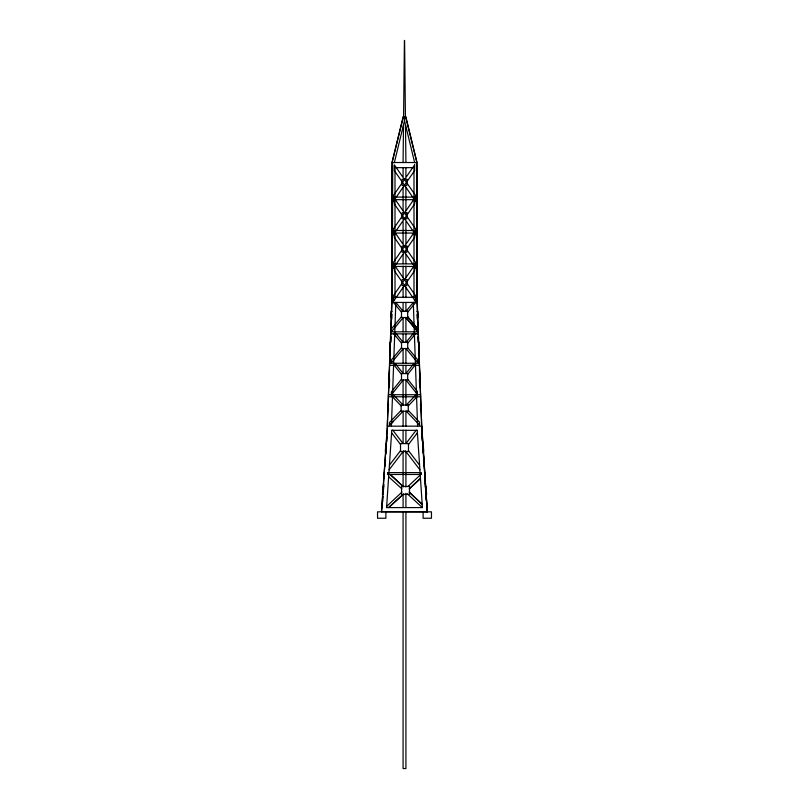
<?xml version="1.0" encoding="UTF-8"?>
<svg xmlns="http://www.w3.org/2000/svg" width="809" height="809" viewBox="0 0 809 809"><rect width="100%" height="100%" fill="white"/><g stroke="black" fill="none" stroke-linecap="round" stroke-linejoin="round"><path stroke-width="1.21" d="M403.084 162.518L403.499 124.768M403.58 117.214L404.419 40.45M417.677 331.852L418.324 331.832L390.676 331.832L391.323 331.852L391.384 328.96L401.507 316.713M388.927 387.713L389.604 379.199M389.534 369.935L389.382 374.466C389.534 370.492 387.258 381.282 389.574 380.008M389.321 387.41L389.534 381.17M417.009 302.435L421.701 426.171L417.262 302.435L391.738 302.435L387.299 426.171L381.524 511.814L387.562 426.161M391.991 302.435L387.299 426.171L421.438 426.161L427.283 511.905L421.772 426.232L427.283 511.905M388.553 409.293L388.29 405.865M390.342 359.075L389.827 362.847M390.959 342.005L391.141 336.807M391.778 319.181L391.94 314.489M391.404 426.181L395.844 302.435L403.216 311.384M382.728 501.681L383.072 496.605M383.567 489.253L383.901 484.257M384.315 478.048L384.427 472.618M385.135 466.014L385.529 460.159M385.944 453.869L386.206 450.097M386.773 441.704L387.117 436.516M392.052 302.435L392.052 162.518L403.155 116.739L405.855 116.739L416.948 162.579L416.948 302.435M403.408 116.739L392.052 162.518L416.948 162.518L405.592 116.739M404.5 116.739L404.5 120.733L394.357 162.579L392.052 162.579M389.422 465.185L400.647 450.512M405.936 443.595L416.069 430.348M389.119 469.786L403.772 450.633M408.363 444.637L417.393 432.815M401.507 379.158L391.384 391.88L391.344 394.873L403.266 379.997M405.926 373.606L413.298 364.313L415.735 364.313L407.665 374.476M405.926 311.384L413.298 302.445L415.735 302.445L407.665 312.223M403.266 317.522L391.344 331.842M401.547 347.718L391.425 359.965L391.384 362.847L403.317 348.527M405.966 342.389L413.348 333.45L415.775 333.45L407.706 343.228M401.112 410.385L389.372 422.642L389.321 425.524L403.155 411.194L403.084 426.394M406.239 405.046L414.805 396.086M408.262 405.885L417.626 396.086L414.805 396.107M390.99 423.835L393.498 421.297M386.651 506.383L401.891 492.165M407.938 486.512L420.235 475.035M403.044 494.451L388.644 507.597L403.762 493.814M409.516 488.545L420.478 478.534L409.142 488.909M422.692 443.666L423.198 443.625L423.734 451.574L422.965 451.624M422.955 447.63L423.036 452.676M424.644 472.689L424.765 474.529M425.322 486.593L426.09 486.543L426.626 494.481L425.858 494.532M426.667 506.454L427.172 506.424M426.748 507.688L427.263 507.647M419.396 379.199L420.073 387.713M419.426 380.008C421.742 381.282 419.466 370.492 419.618 374.466L419.466 369.935M417.262 302.435L416.625 302.455L416.696 162.518M416.948 311.384L417.97 311.344L418.192 317.502L417.555 317.532M418.051 331.488L418.304 331.478M418.395 333.874L390.605 333.874M418.445 342.369L419.082 342.349L419.305 348.507L418.657 348.527M419.173 362.847L418.657 359.075M419.446 363.271L389.554 363.271M419.517 365.324L389.483 365.324M388.431 394.721L420.569 394.721M420.65 396.774L388.35 396.774M420.296 405.046L421.074 405.016L420.902 411.194M420.71 405.865L420.447 409.293M416.948 162.579L414.643 162.579L404.5 120.672M416.706 164.874L416.706 301.929M392.041 179.517L392.547 179.517M416.453 179.517L416.959 179.517M392.041 182.379L392.547 182.379M416.453 182.379L416.959 182.379M392.041 185.231L392.547 185.231M416.453 185.231L416.959 185.231M392.547 197.103L391.91 197.103L391.91 199.671L392.547 199.671M416.453 197.103L417.09 197.103L417.09 199.671L416.453 199.671M392.041 212.919L392.547 212.919M416.453 212.919L416.959 212.919M392.041 215.77L392.547 215.77M416.453 215.77L416.959 215.77M392.041 218.622L392.547 218.622M416.453 218.622L416.959 218.622M392.547 230.494L391.91 230.494L391.91 233.063L392.547 233.063M416.453 230.494L417.09 230.494L417.09 233.063L416.453 233.063M392.041 246.32L392.547 246.32M416.453 246.32L416.959 246.32M392.041 249.172L392.547 249.172M416.453 249.172L416.959 249.172M392.041 252.024L392.547 252.024M416.453 252.024L416.959 252.024M392.547 263.896L391.91 263.896L391.91 266.464L392.547 266.464M416.453 263.896L417.09 263.896L417.09 266.464L416.453 266.464M392.041 279.712L392.547 279.712M416.453 279.712L416.959 279.712M392.041 282.563L392.547 282.563M416.453 282.563L416.959 282.563M392.041 285.425L392.547 285.425M416.453 285.425L416.959 285.425M394.509 299.866L393.72 299.866L393.71 297.297L415.28 297.297L415.28 299.866L414.491 299.866M401.507 311.344L407.665 311.344L407.665 317.522L401.507 317.522L401.507 311.344L407.665 311.364M390.949 331.488L390.696 331.478M401.547 342.369L407.706 342.369M391.778 396.107L394.549 396.107M391.768 430.358L392.931 430.358M416.069 430.358L417.232 430.358M409.516 494.41L401.557 494.451L401.557 486.472L409.516 486.472L409.516 494.451M422.429 507.577L386.571 507.597L391.768 430.327L417.232 430.327L422.429 507.617L407.321 493.814M381.787 511.743L427.283 511.834M391.445 317.532L390.808 317.502L391.03 311.344L392.052 311.384M391.738 302.435L392.375 302.455L392.304 162.518M390.555 342.369L389.918 342.349L389.695 348.507L390.342 348.527M388.704 405.046L387.926 405.016L388.098 411.194M386.389 443.595L385.873 443.565L385.337 451.503L386.105 451.553M383.749 486.522L382.981 486.472L382.445 494.41L382.96 494.451M381.818 507.577L382.323 507.617M388.644 476.754L401.911 488.879M390.231 474.468L403.145 486.512M409.516 492.459L422.207 504.3L409.142 492.125M390.231 474.478L402.842 486.239M394.549 396.086L403.104 405.046M408.262 410.416L419.487 422.136L419.618 425.16L406.239 411.194M391.778 396.086L401.112 405.855M393.457 302.445L401.507 312.193M417.454 331.488L405.916 317.532L417.454 331.488L417.343 328.474L414.066 324.49M403.266 342.389L395.884 333.45L393.498 333.45L401.547 343.198M407.706 347.749L417.393 359.469L417.495 362.483L405.966 348.527M403.216 373.606L395.844 364.313L393.457 364.313L401.507 374.446M407.665 379.188L417.343 391.384L417.454 394.499L405.926 379.997M392.931 430.348L403.064 443.595M408.353 450.512L419.578 465.185M391.607 432.815L400.637 444.637M405.228 450.633L419.881 469.786M421.873 435.353L422.217 440.511M423.522 459.805L423.886 465.256M425.089 483.074L425.433 488.181M425.918 495.452L426.272 500.619M417.06 314.489L417.222 319.181M417.859 336.807L418.041 342.005M419.466 381.17L419.679 387.41M413.298 302.435L417.596 426.181M404.581 40.45L405.42 117.214M405.501 124.768L405.916 162.518M423.117 511.834L423.117 518.245L431.46 518.245L431.46 511.834L377.54 511.834L377.54 518.245L385.883 518.245L385.883 511.834M413.996 297.297L413.996 167.655L395.004 167.655L395.004 297.297M405.916 167.574L405.916 176.413M405.916 187.769L405.916 210.502M405.916 221.858L405.916 243.327M405.916 254.683L405.916 263.522M405.916 266.05L405.916 277.416M405.916 287.519L405.916 297.611M405.916 302.667L405.916 311.505M405.916 317.816L405.916 331.7M405.916 334.228L405.916 341.803M405.916 349.377L405.916 363.271M405.916 365.789L405.916 373.364M405.916 380.948L405.916 404.935M405.916 411.245L405.916 426.394M405.916 430.186L405.916 442.806M405.916 451.644L405.916 486.998M405.916 493.308L405.916 507.203M405.916 512.249L405.916 768.55L403.084 768.55L403.084 512.249M403.084 167.574L403.084 176.413M403.084 187.769L403.084 210.502M403.084 221.858L403.084 243.327M403.084 254.683L403.084 263.522M403.084 266.05L403.084 277.416M403.084 287.519L403.084 297.611M403.084 302.667L403.084 311.505M403.084 317.816L403.084 331.7M403.084 334.228L403.084 341.803M403.084 349.377L403.084 363.271M403.084 365.789L403.084 373.364M403.084 380.948L403.084 404.935M403.084 430.186L403.084 442.806M403.084 451.644L403.084 486.998M403.084 494.572L403.084 507.203M394.792 331.842L394.792 333.884M387.642 472.618L387.511 474.468L421.489 474.468L421.358 472.618L387.642 472.618M414.633 164.874L393.073 196.031L393.073 201.734L414.633 170.578L414.633 164.874M414.633 198.276L393.073 229.432L393.073 235.136L414.633 203.979L414.633 198.276M414.633 231.667L393.073 262.834L393.073 268.537L414.633 237.381L414.633 231.667M414.633 265.069L393.073 296.225L393.073 301.929L414.633 270.772L414.633 265.069M392.547 164.874L392.294 301.929L392.547 164.874M406.856 179.264L402.134 179.264L402.134 185.483L406.856 185.483L406.856 179.264M415.28 197.103L393.72 197.103L393.72 199.671L415.28 199.671L415.28 197.103M406.856 212.666L402.134 212.666L402.134 218.885L406.856 218.885L406.856 212.666M415.28 230.494L393.72 230.494L393.72 233.063L415.28 233.063L415.28 230.494M406.856 246.057L402.134 246.057L402.134 252.277L406.856 252.277L406.856 246.057M415.28 263.896L393.72 263.896L393.71 266.464L415.28 266.464L415.28 263.896M406.856 279.459L402.134 279.459L402.134 285.678L406.856 285.678L406.856 279.459M407.706 342.349L401.547 342.349L401.547 348.527L407.706 348.527L407.706 342.349M407.665 373.576L401.507 373.596L401.507 379.997L407.665 379.997L407.665 373.576M408.262 405.016L401.112 405.016L401.112 411.194L408.262 411.194L408.262 405.016M408.474 443.565L400.526 443.595L400.526 451.533L408.474 451.533L408.474 443.565M417.343 328.474L407.665 316.744L417.343 328.474M415.917 196.031L394.357 164.874L394.357 170.578L415.917 201.734L415.917 196.031M415.917 229.432L394.357 198.276L394.357 203.979L415.917 235.136L415.917 229.432M415.917 262.834L394.357 231.667L394.357 237.381L415.917 268.537L415.917 262.834M415.917 296.225L394.357 265.069L394.357 270.772L415.917 301.929L415.917 296.225"/></g></svg>
